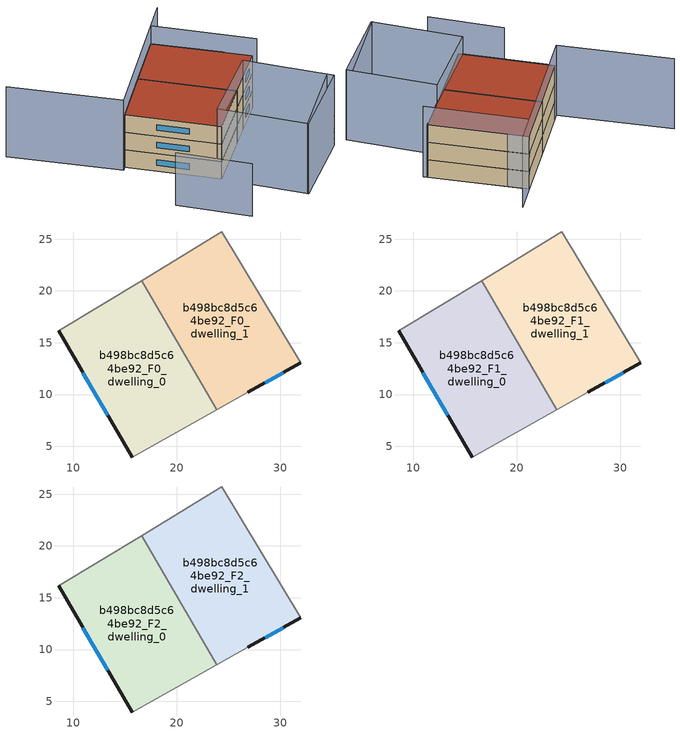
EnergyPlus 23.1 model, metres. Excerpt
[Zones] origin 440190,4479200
b498bc8d5c64be92_F0_dwelling_0
 floor ground (EU_floor_Construction): 23.87,8.54 16.59,21 8.57,16.15 15.68,3.97 z0
 wall outside (EU_wall_Construction): 15.68,3.97 8.57,16.15 z0:3
 wall adiabatic (EU_wall_Construction): 23.87,8.54 15.68,3.97 / 8.57,16.15 16.59,21 z0:3
 wall to b498bc8d5c64be92_F0_dwelling_1 (EU_wall_Construction): 16.59,21 23.87,8.54 z0:3
 window (EU_Window_Construction): 13.33,8 10.93,12.11 z0.99:2.01
b498bc8d5c64be92_F0_dwelling_1
 floor ground (EU_floor_Construction): 31.98,13.05 24.33,25.69 16.59,21 23.87,8.54 26.84,10.19 z0
 wall outside (EU_wall_Construction): 31.98,13.05 26.84,10.19 z0:3
 wall adiabatic (EU_wall_Construction): 26.84,10.19 23.87,8.54 / 16.59,21 24.33,25.69 31.98,13.05 z0:3
 window (EU_Window_Construction): 30.28,12.1 28.55,11.14 z0.99:2.01
b498bc8d5c64be92_F1_dwelling_0
 floor to b498bc8d5c64be92_F0_dwelling_0 (EU_floor_Construction): 23.87,8.54 16.59,21 8.57,16.15 15.68,3.97 z3
 wall outside (EU_wall_Construction): 15.68,3.97 8.57,16.15 z3:6
 wall adiabatic (EU_wall_Construction): 23.87,8.54 15.68,3.97 / 8.57,16.15 16.59,21 z3:6
 wall to b498bc8d5c64be92_F1_dwelling_1 (EU_wall_Construction): 16.59,21 23.87,8.54 z3:6
 window (EU_Window_Construction): 13.33,8 10.93,12.11 z3.99:5.01
b498bc8d5c64be92_F1_dwelling_1
 floor to b498bc8d5c64be92_F0_dwelling_1 (EU_floor_Construction): 31.98,13.05 24.33,25.69 16.59,21 23.87,8.54 26.84,10.19 z3
 wall outside (EU_wall_Construction): 31.98,13.05 26.84,10.19 z3:6
 wall adiabatic (EU_wall_Construction): 26.84,10.19 23.87,8.54 / 16.59,21 24.33,25.69 31.98,13.05 z3:6
 window (EU_Window_Construction): 30.28,12.1 28.55,11.14 z3.99:5.01
b498bc8d5c64be92_F2_dwelling_0
 floor to b498bc8d5c64be92_F1_dwelling_0 (EU_floor_Construction): 23.87,8.54 16.59,21 8.57,16.15 15.68,3.97 z6
 wall outside (EU_wall_Construction): 15.68,3.97 8.57,16.15 z6:9
 wall adiabatic (EU_wall_Construction): 23.87,8.54 15.68,3.97 / 8.57,16.15 16.59,21 z6:9
 wall to b498bc8d5c64be92_F2_dwelling_1 (EU_wall_Construction): 16.59,21 23.87,8.54 z6:9
 window (EU_Window_Construction): 13.33,8 10.93,12.11 z6.99:8.01
 roof outside (EU_roof_Construction): 16.59,21 23.87,8.54 15.68,3.97 8.57,16.15 z9
b498bc8d5c64be92_F2_dwelling_1
 floor to b498bc8d5c64be92_F1_dwelling_1 (EU_floor_Construction): 31.98,13.05 24.33,25.69 16.59,21 23.87,8.54 26.84,10.19 z6
 wall outside (EU_wall_Construction): 31.98,13.05 26.84,10.19 z6:9
 wall adiabatic (EU_wall_Construction): 26.84,10.19 23.87,8.54 / 16.59,21 24.33,25.69 31.98,13.05 z6:9
 window (EU_Window_Construction): 30.28,12.1 28.55,11.14 z6.99:8.01
 roof outside (EU_roof_Construction): 24.33,25.69 31.98,13.05 26.84,10.19 23.87,8.54 16.59,21 z9
shading: 32.24,12.43 24.34,25.72 / 21.37,-7.5 32.16,-1.17 / 28.39,28.14 7.94,15.76 / 7.94,15.76 -0.88,30.33 / 21.43,-7.58 15.41,4.51 / 15.41,4.51 26.84,10.19 / 26.84,10.19 32.86,-1.89 / 32.86,-1.89 21.43,-7.58 z0:12; 6.47,4.27 11.78,-5.6 z0:9
[Building]
EU S2 Campaign: North Axis=0; Terrain=City; Solar Distribution=FullExterior
[Site:Location]
Madrid: Latitude=40.5; Longitude=-3.5; Time Zone=1; Elevation=609
[SizingPeriod:WeatherFileDays]
AnnualSizingPeriod: Begin Month=1; Begin Day of Month=1; End Month=12; End Day of Month=31; Day of Week for Start Day=Monday; Use Weather File Daylight Saving Period=No; Use Weather File Rain and Snow Indicators=No
[MATERIAL]
EU_InternalMass_Material: Roughness=MediumRough; Thickness=0.1; Conductivity=1; Density=1800; Specific Heat=900; Thermal Absorptance=0.9; Solar Absorptance=0.7; Visible Absorptance=0.7
[MATERIAL:NOMASS] Roughness=MediumRough; Thermal Absorptance=0.9; Solar Absorptance=0.7; Visible Absorptance=0.7
Name | Thermal Resistance
EU_wall_NoMass | 0.609216
EU_roof_NoMass | 0.513268
EU_floor_NoMass | 0.568163
[WINDOWMATERIAL:SIMPLEGLAZINGSYSTEM]
EU_Window_SimpleGlazing: UFactor=5.50606; Solar Heat Gain Coefficient=0.85; Visible Transmittance=0.85
[CONSTRUCTION]
EU_wall_Construction: EU_wall_NoMass
EU_roof_Construction: EU_roof_NoMass
EU_floor_Construction: EU_floor_NoMass
EU_InternalMass_Construction: EU_InternalMass_Material
EU_Window_Construction: EU_Window_SimpleGlazing
[ZONE] Type=1; Multiplier=1; Ceiling Height=autocalculate; Floor Area=autocalculate; Part of Total Floor Area=Yes
Name | Volume
b498bc8d5c64be92_F0_dwelling_0; b498bc8d5c64be92_F1_dwelling_0; b498bc8d5c64be92_F2_dwelling_0 | 401.328
b498bc8d5c64be92_F0_dwelling_1; b498bc8d5c64be92_F1_dwelling_1; b498bc8d5c64be92_F2_dwelling_1 | 401.354
[INTERNALMASS] Construction=EU_InternalMass_Construction
Name | Zone or ZoneList | Surface Area
b498bc8d5c64be92_F0_dwelling_0_EU_InternalMass | b498bc8d5c64be92_F0_dwelling_0 | 133.779
b498bc8d5c64be92_F0_dwelling_1_EU_InternalMass | b498bc8d5c64be92_F0_dwelling_1 | 133.783
b498bc8d5c64be92_F1_dwelling_0_EU_InternalMass | b498bc8d5c64be92_F1_dwelling_0 | 133.779
b498bc8d5c64be92_F1_dwelling_1_EU_InternalMass | b498bc8d5c64be92_F1_dwelling_1 | 133.783
b498bc8d5c64be92_F2_dwelling_0_EU_InternalMass | b498bc8d5c64be92_F2_dwelling_0 | 133.779
b498bc8d5c64be92_F2_dwelling_1_EU_InternalMass | b498bc8d5c64be92_F2_dwelling_1 | 133.783
[OTHEREQUIPMENT] Fuel Type=Electricity; Design Level Calculation Method=Watts/Area; Power per Zone Floor Area=1; Fraction Latent=0; Fraction Radiant=0; Fraction Lost=0; Carbon Dioxide Generation Rate=0; EndUse Subcategory=EU_Step8_InternalGains
Name | Zone or ZoneList or Space or SpaceList | Schedule
EU_Step8_InternalGain_b498bc8d5c64be92_F0_dwelling_0_f000 | b498bc8d5c64be92_F0_dwelling_0 | EU_Step8_GainSchedule_b498bc8d5c64be92_F0_dwelling_0_f000
EU_Step8_InternalGain_b498bc8d5c64be92_F0_dwelling_1_f000 | b498bc8d5c64be92_F0_dwelling_1 | EU_Step8_GainSchedule_b498bc8d5c64be92_F0_dwelling_1_f000
EU_Step8_InternalGain_b498bc8d5c64be92_F1_dwelling_0_f000 | b498bc8d5c64be92_F1_dwelling_0 | EU_Step8_GainSchedule_b498bc8d5c64be92_F1_dwelling_0_f000
EU_Step8_InternalGain_b498bc8d5c64be92_F1_dwelling_1_f000 | b498bc8d5c64be92_F1_dwelling_1 | EU_Step8_GainSchedule_b498bc8d5c64be92_F1_dwelling_1_f000
EU_Step8_InternalGain_b498bc8d5c64be92_F2_dwelling_0_f000 | b498bc8d5c64be92_F2_dwelling_0 | EU_Step8_GainSchedule_b498bc8d5c64be92_F2_dwelling_0_f000
EU_Step8_InternalGain_b498bc8d5c64be92_F2_dwelling_1_f000 | b498bc8d5c64be92_F2_dwelling_1 | EU_Step8_GainSchedule_b498bc8d5c64be92_F2_dwelling_1_f000
[ZONEVENTILATION:DESIGNFLOWRATE] Schedule=EU_AlwaysOn; Design Flow Rate Calculation Method=AirChanges/Hour; Air Changes per Hour=0.752966; Ventilation Type=Natural; Fan Pressure Rise=0; Fan Total Efficiency=1; Constant Term Coefficient=1; Temperature Term Coefficient=0; Velocity Term Coefficient=0; Velocity Squared Term Coefficient=0; Minimum Indoor Temperature=-100; Maximum Indoor Temperature=100; Delta Temperature=-100; Minimum Outdoor Temperature=-100; Maximum Outdoor Temperature=100; Maximum Wind Speed=40
Name | Zone or ZoneList or Space or SpaceList
EU_ConstantAir_b498bc8d5c64be92_F0_dwelling_0 | b498bc8d5c64be92_F0_dwelling_0
EU_ConstantAir_b498bc8d5c64be92_F0_dwelling_1 | b498bc8d5c64be92_F0_dwelling_1
EU_ConstantAir_b498bc8d5c64be92_F1_dwelling_0 | b498bc8d5c64be92_F1_dwelling_0
EU_ConstantAir_b498bc8d5c64be92_F1_dwelling_1 | b498bc8d5c64be92_F1_dwelling_1
EU_ConstantAir_b498bc8d5c64be92_F2_dwelling_0 | b498bc8d5c64be92_F2_dwelling_0
EU_ConstantAir_b498bc8d5c64be92_F2_dwelling_1 | b498bc8d5c64be92_F2_dwelling_1
[HVACTEMPLATE:THERMOSTAT] Constant Heating Setpoint=20; Constant Cooling Setpoint=50
EU_HeatOnly_b498bc8d5c64be92_F0_dwelling_0; EU_HeatOnly_b498bc8d5c64be92_F0_dwelling_1; EU_HeatOnly_b498bc8d5c64be92_F1_dwelling_0; EU_HeatOnly_b498bc8d5c64be92_F1_dwelling_1; EU_HeatOnly_b498bc8d5c64be92_F2_dwelling_0; EU_HeatOnly_b498bc8d5c64be92_F2_dwelling_1
[HVACTEMPLATE:ZONE:IDEALLOADSAIRSYSTEM] System Availability Schedule=EU_AlwaysOn; Maximum Heating Supply Air Temperature=50; Minimum Cooling Supply Air Temperature=13; Maximum Heating Supply Air Humidity Ratio=0.0156; Minimum Cooling Supply Air Humidity Ratio=0.0077; Heating Limit=NoLimit; Cooling Limit=NoLimit; Heating Availability Schedule=EU_AlwaysOn; Cooling Availability Schedule=EU_CoolingOff; Dehumidification Control Type=ConstantSensibleHeatRatio; Cooling Sensible Heat Ratio=0.7; Dehumidification Setpoint=60; Humidification Control Type=None; Humidification Setpoint=30; Outdoor Air Method=None; Outdoor Air Flow Rate per Person=0.00944; Outdoor Air Flow Rate per Zone Floor Area=0; Outdoor Air Flow Rate per Zone=0; Demand Controlled Ventilation Type=None; Outdoor Air Economizer Type=NoEconomizer; Heat Recovery Type=None; Sensible Heat Recovery Effectiveness=0.7; Latent Heat Recovery Effectiveness=0.65
Name | Template Thermostat
b498bc8d5c64be92_F0_dwelling_0 | EU_HeatOnly_b498bc8d5c64be92_F0_dwelling_0
b498bc8d5c64be92_F0_dwelling_1 | EU_HeatOnly_b498bc8d5c64be92_F0_dwelling_1
b498bc8d5c64be92_F1_dwelling_0 | EU_HeatOnly_b498bc8d5c64be92_F1_dwelling_0
b498bc8d5c64be92_F1_dwelling_1 | EU_HeatOnly_b498bc8d5c64be92_F1_dwelling_1
b498bc8d5c64be92_F2_dwelling_0 | EU_HeatOnly_b498bc8d5c64be92_F2_dwelling_0
b498bc8d5c64be92_F2_dwelling_1 | EU_HeatOnly_b498bc8d5c64be92_F2_dwelling_1
[SIZING:ZONE] Zone Cooling Design Supply Air Temperature Input Method=SupplyAirTemperature; Zone Cooling Design Supply Air Temperature=13; Zone Heating Design Supply Air Temperature Input Method=SupplyAirTemperature; Zone Heating Design Supply Air Temperature=50; Zone Cooling Design Supply Air Humidity Ratio=0.008; Zone Heating Design Supply Air Humidity Ratio=0.008; Cooling Design Air Flow Method=DesignDay; Cooling Design Air Flow Rate=0; Cooling Minimum Air Flow per Zone Floor Area=0.000762; Cooling Minimum Air Flow=0; Cooling Minimum Air Flow Fraction=0.2; Heating Design Air Flow Method=DesignDay; Heating Design Air Flow Rate=0; Heating Maximum Air Flow per Zone Floor Area=0.002032; Heating Maximum Air Flow=0.141576; Heating Maximum Air Flow Fraction=0.3; Account for Dedicated Outdoor Air System=No; Dedicated Outdoor Air System Control Strategy=NeutralSupplyAir; Dedicated Outdoor Air Low Setpoint Temperature for Design=autosize; Dedicated Outdoor Air High Setpoint Temperature for Design=autosize; Zone Load Sizing Method=Sensible Load Only No Latent Load; Zone Latent Cooling Design Supply Air Humidity Ratio Input Method=HumidityRatioDifference; Zone Cooling Design Supply Air Humidity Ratio Difference=0.005; Zone Latent Heating Design Supply Air Humidity Ratio Input Method=HumidityRatioDifference; Zone Humidification Design Supply Air Humidity Ratio Difference=0.005
b498bc8d5c64be92_F0_dwelling_0; b498bc8d5c64be92_F0_dwelling_1; b498bc8d5c64be92_F1_dwelling_0; b498bc8d5c64be92_F1_dwelling_1; b498bc8d5c64be92_F2_dwelling_0; b498bc8d5c64be92_F2_dwelling_1
[SCHEDULE:CONSTANT]
Name | Hourly Value
EU_AlwaysOn | 1
EU_CoolingOff | 0
[SCHEDULE:FILE] Column Number=1; Rows to Skip at Top=0; Number of Hours of Data=8760; Column Separator=Comma; Interpolate to Timestep=No; Minutes per Item=60; Adjust Schedule for Daylight Savings=Yes
Name | File
EU_Step8_GainSchedule_b498bc8d5c64be92_F0_dwelling_0_f000 | ../../schedules/b498bc8d5c64be92/b498bc8d5c64be92_F0_dwelling_0_f000_gain.csv
EU_Step8_GainSchedule_b498bc8d5c64be92_F0_dwelling_1_f000 | ../../schedules/b498bc8d5c64be92/b498bc8d5c64be92_F0_dwelling_1_f000_gain.csv
EU_Step8_GainSchedule_b498bc8d5c64be92_F1_dwelling_0_f000 | ../../schedules/b498bc8d5c64be92/b498bc8d5c64be92_F1_dwelling_0_f000_gain.csv
EU_Step8_GainSchedule_b498bc8d5c64be92_F1_dwelling_1_f000 | ../../schedules/b498bc8d5c64be92/b498bc8d5c64be92_F1_dwelling_1_f000_gain.csv
EU_Step8_GainSchedule_b498bc8d5c64be92_F2_dwelling_0_f000 | ../../schedules/b498bc8d5c64be92/b498bc8d5c64be92_F2_dwelling_0_f000_gain.csv
EU_Step8_GainSchedule_b498bc8d5c64be92_F2_dwelling_1_f000 | ../../schedules/b498bc8d5c64be92/b498bc8d5c64be92_F2_dwelling_1_f000_gain.csv
